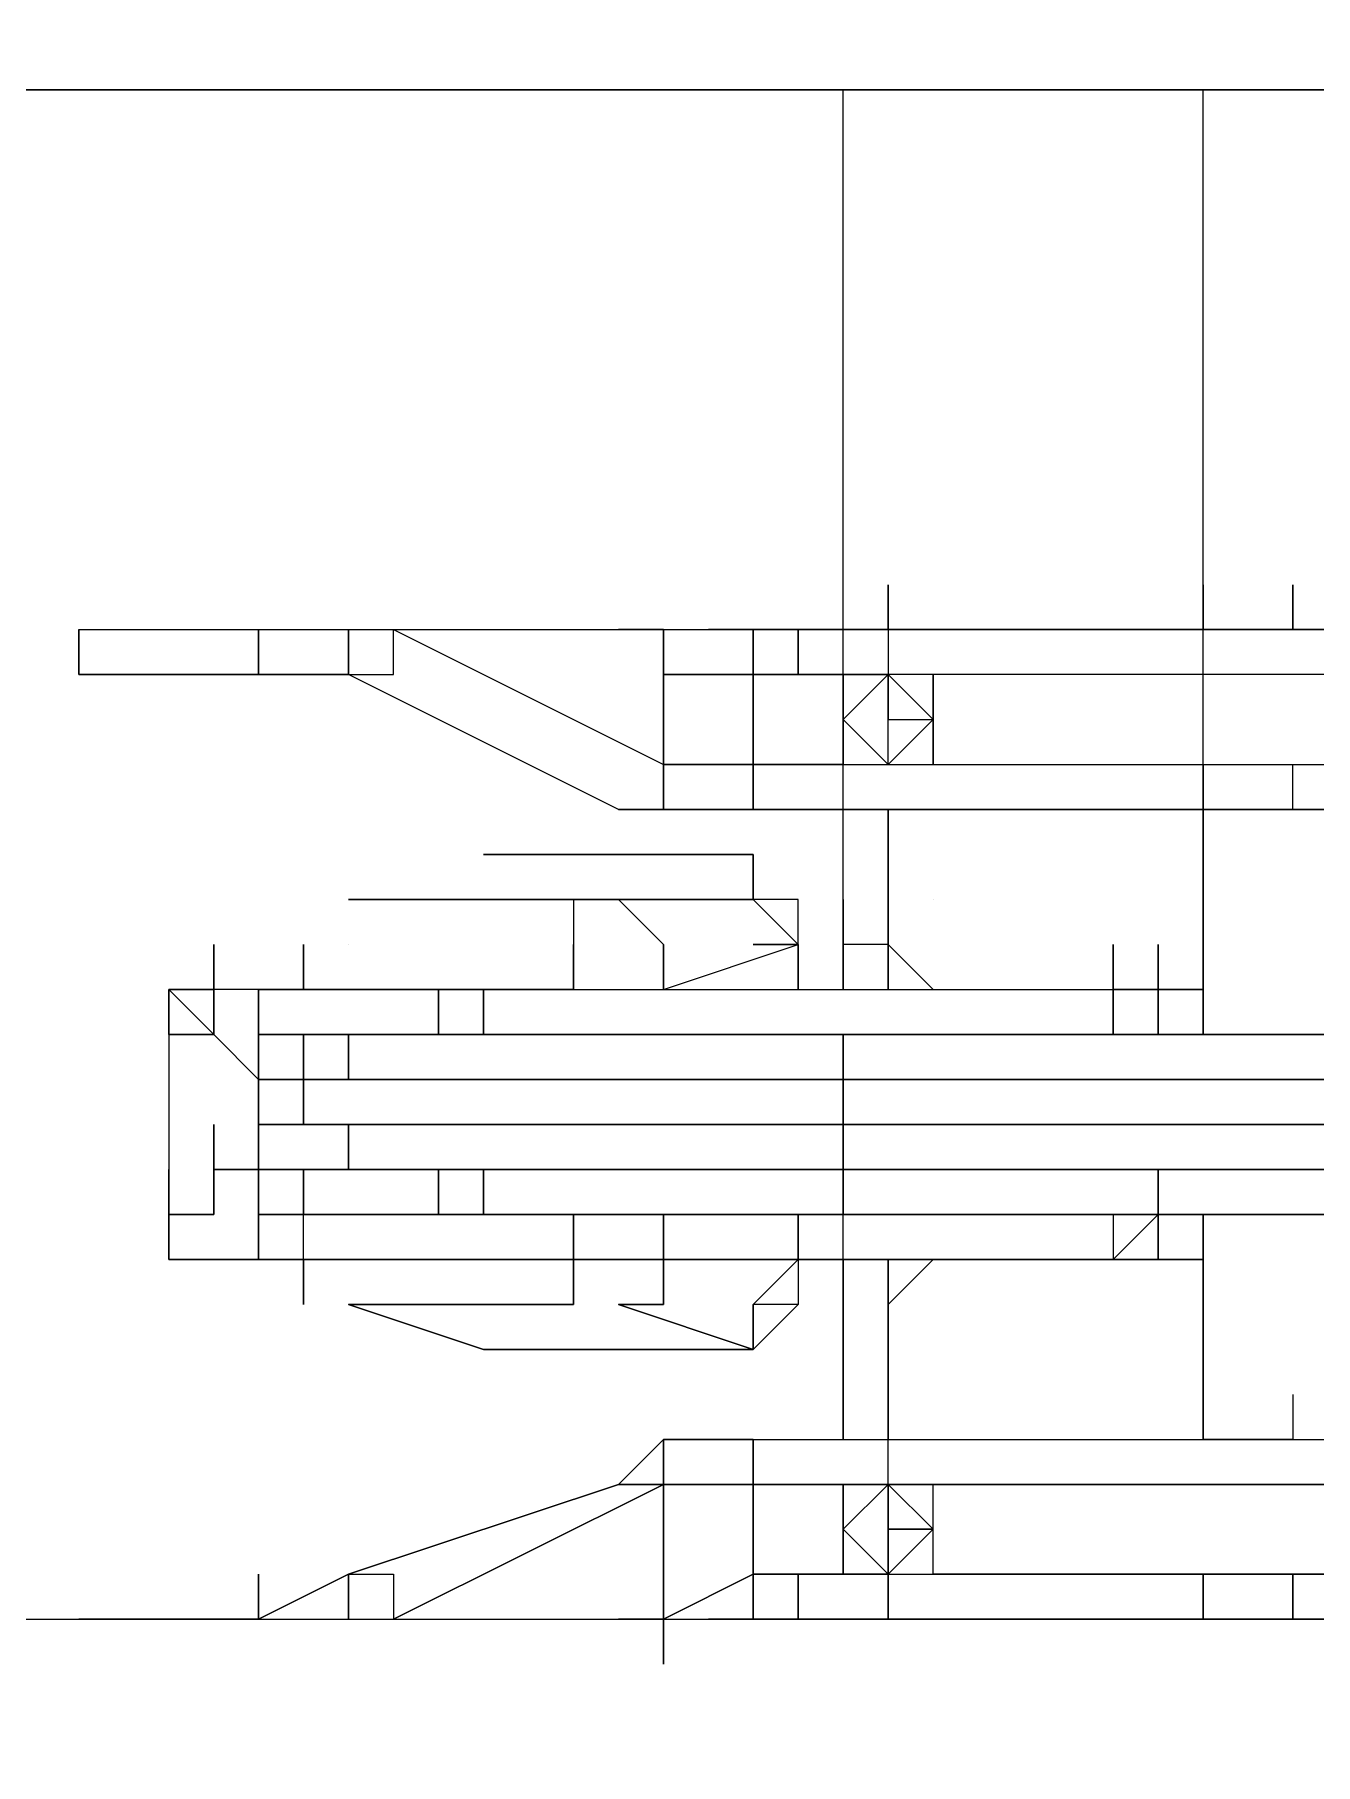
# Model space of a CAD drawing. Header units: feet. Extents: x -13743 to 68376, y -48 to 67763.
# Drawn here: x 4406.39 to 4415.62, y 64219.11 to 64231.56 of the extents above; entities that cross this region are included whole.
import ezdxf

# ---------------------------------------------------------------- set-up
doc = ezdxf.new("R2010")
doc.units = ezdxf.units.FT
doc.header["$MEASUREMENT"] = 0
doc.layers.add('E-HARN-COMP', color=8, linetype='Continuous')

# ---------------------------------------------------------------- blocks, each defined once
blk = doc.blocks.new('A$C47dfd34d')
at = {"lineweight": 5}
for points in [[(1.956587, 0), (1.956587, 0.413317), (2.161579, 0.413317), (2.161579, 0)], [(2.218243, 0.413317), (2.218243, 0), (2.423235, 0), (2.423235, 0.413317)], [(2.218243, 0), (2.218243, 0.413317)], [(2.174911, 0.24499), (2.174911, 0.246657), (2.174911, 0.24499), (2.174911, 0.243323)], [(2.176578, 0.246657), (2.176578, 0.24499), (2.178245, 0.24499), (2.176578, 0.24499)], [(2.178245, 0.246657), (2.176578, 0.246657)], [(2.186578, 0.24499), (2.184911, 0.24499), (2.183244, 0.24499), (2.184911, 0.24499)], [(2.174911, 0.23499), (2.174911, 0.243323)], [(2.174911, 0.243323), (2.174911, 0.23499)], [(2.184911, 0.243323), (2.183244, 0.243323), (2.183244, 0.241657), (2.183244, 0.243323)], [(2.184911, 0.243323), (2.183244, 0.243323)], [(2.174911, 0.231657), (2.173245, 0.231657), (2.173245, 0.23999), (2.173245, 0.231657), (2.174911, 0.231657), (2.174911, 0.241657), (2.173245, 0.241657), (2.174911, 0.241657)], [(2.178245, 0.241657), (2.178245, 0.221658), (2.176578, 0.221658), (2.176578, 0.241657)], [(2.178245, 0.241657), (2.178245, 0.221658), (2.176578, 0.221658), (2.176578, 0.241657)], [(2.181578, 0.241657), (2.181578, 0.221658), (2.183244, 0.221658), (2.183244, 0.241657)], [(2.181578, 0.221658), (2.181578, 0.241657), (2.183244, 0.241657), (2.183244, 0.221658)], [(2.174911, 0.223324), (2.173245, 0.224991), (2.171578, 0.224991), (2.173245, 0.223324), (2.171578, 0.224991), (2.171578, 0.23499), (2.173245, 0.23999), (2.173245, 0.231657), (2.174911, 0.231657), (2.174911, 0.228324), (2.176578, 0.228324), (2.174911, 0.228324), (2.174911, 0.223324), (2.173245, 0.223324), (2.173245, 0.224991), (2.171578, 0.224991), (2.173245, 0.229991), (2.173245, 0.228324), (2.174911, 0.228324), (2.176578, 0.228324), (2.174911, 0.228324), (2.174911, 0.223324), (2.173245, 0.223324), (2.173245, 0.224991), (2.171578, 0.224991), (2.173245, 0.229991), (2.173245, 0.228324), (2.174911, 0.228324), (2.174911, 0.231657), (2.176578, 0.231657), (2.174911, 0.231657), (2.174911, 0.228324), (2.174911, 0.223324), (2.173245, 0.223324), (2.173245, 0.224991), (2.171578, 0.224991), (2.173245, 0.229991), (2.173245, 0.228324), (2.174911, 0.228324), (2.173245, 0.228324), (2.173245, 0.229991), (2.171578, 0.224991), (2.173245, 0.224991), (2.174911, 0.223324), (2.174911, 0.224991), (2.174911, 0.223324), (2.174911, 0.224991)], [(2.183244, 0.23999), (2.181578, 0.23999)], [(2.183244, 0.23999), (2.181578, 0.23999)], [(2.188244, 0.229991), (2.186578, 0.228324), (2.184911, 0.228324), (2.186578, 0.228324), (2.184911, 0.228324), (2.186578, 0.223324), (2.188244, 0.223324), (2.188244, 0.23499), (2.188244, 0.23999), (2.188244, 0.231657), (2.184911, 0.231657), (2.184911, 0.228324), (2.186578, 0.228324), (2.188244, 0.229991), (2.188244, 0.231657)], [(2.198244, 0.23999), (2.196577, 0.23999)], [(2.168245, 0.208325), (2.168245, 0.204992), (2.168245, 0.208325), (2.176578, 0.208325), (2.176578, 0.211658), (2.176578, 0.236657), (2.178245, 0.236657), (2.176578, 0.236657), (2.176578, 0.211658), (2.176578, 0.208325)], [(2.184911, 0.236657), (2.183244, 0.236657)], [(2.176578, 0.223324), (2.174911, 0.223324), (2.173245, 0.223324), (2.173245, 0.224991), (2.171578, 0.224991), (2.171578, 0.23499), (2.171578, 0.224991), (2.173245, 0.224991), (2.174911, 0.223324)], [(2.178245, 0.23499), (2.176578, 0.23499)], [(2.178245, 0.23499), (2.176578, 0.23499)], [(2.171578, 0.231657), (2.171578, 0.229991)], [(2.171578, 0.231657), (2.171578, 0.229991)], [(2.176578, 0.231657), (2.174911, 0.231657)], [(2.191577, 0.229991), (2.191577, 0.228324)], [(2.168245, 0.228324), (2.166579, 0.228324), (2.168245, 0.228324), (2.168245, 0.224991), (2.166579, 0.224991), (2.168245, 0.224991)], [(2.163245, 0.221658), (2.163245, 0.223324), (2.163245, 0.224991), (2.163245, 0.223324), (2.163245, 0.221658), (2.163245, 0.219991), (2.163245, 0.221658), (2.164912, 0.221658), (2.166579, 0.221658), (2.164912, 0.221658), (2.163245, 0.221658), (2.163245, 0.219991), (2.164912, 0.219991), (2.164912, 0.218324), (2.166579, 0.219991), (2.166579, 0.221658), (2.164912, 0.221658), (2.166579, 0.221658), (2.164912, 0.221658)], [(2.193244, 0.221658), (2.193244, 0.224991)], [(2.164912, 0.221658), (2.163245, 0.219991), (2.164912, 0.218324), (2.166579, 0.219991)], [(2.164912, 0.221658), (2.163245, 0.219991), (2.164912, 0.218324), (2.166579, 0.219991)], [(2.164912, 0.221658), (2.163245, 0.219991), (2.164912, 0.218324), (2.166579, 0.219991)], [(2.164912, 0.221658), (2.163245, 0.219991), (2.164912, 0.218324), (2.166579, 0.219991)], [(2.168245, 0.219991), (2.174911, 0.219991), (2.174911, 0.221658), (2.173245, 0.221658), (2.174911, 0.221658), (2.168245, 0.221658), (2.174911, 0.221658), (2.173245, 0.221658), (2.174911, 0.221658), (2.174911, 0.219991), (2.168245, 0.219991), (2.174911, 0.219991), (2.168245, 0.219991), (2.173245, 0.219991), (2.174911, 0.218324), (2.173245, 0.219991)], [(2.174911, 0.221658), (2.173245, 0.221658)], [(2.174911, 0.221658), (2.173245, 0.221658)], [(2.176578, 0.191659), (2.176578, 0.221658), (2.178245, 0.221658), (2.178245, 0.191659)], [(2.179911, 0.191659), (2.179911, 0.221658), (2.181578, 0.221658), (2.181578, 0.191659)], [(2.194911, 0.221658), (2.193244, 0.219991), (2.194911, 0.218324), (2.196577, 0.219991)], [(2.194911, 0.221658), (2.193244, 0.219991), (2.194911, 0.218324), (2.196577, 0.219991)], [(2.163245, 0.219991), (2.161579, 0.219991), (2.163245, 0.219991), (2.164912, 0.219991), (2.164912, 0.218324), (2.166579, 0.219991), (2.164912, 0.219991), (2.166579, 0.219991), (2.164912, 0.219991), (2.166579, 0.219991), (2.164912, 0.219991), (2.166579, 0.219991), (2.164912, 0.219991), (2.166579, 0.219991), (2.164912, 0.219991)], [(2.196577, 0.219991), (2.194911, 0.219991)], [(2.196577, 0.219991), (2.194911, 0.219991)], [(2.19991, 0.219991), (2.198244, 0.219991)], [(2.166579, 0.193325), (2.164912, 0.193325), (2.166579, 0.193325), (2.166579, 0.218324), (2.166579, 0.193325), (2.164912, 0.193325), (2.163245, 0.193325), (2.163245, 0.218324), (2.163245, 0.193325), (2.161579, 0.193325), (2.163245, 0.193325), (2.163245, 0.218324), (2.164912, 0.218324), (2.166579, 0.218324)], [(2.176578, 0.209991), (2.178245, 0.209991), (2.176578, 0.209991), (2.174911, 0.211658), (2.174911, 0.209991)], [(2.174911, 0.209991), (2.174911, 0.208325), (2.174911, 0.209991), (2.174911, 0.211658), (2.174911, 0.209991), (2.176578, 0.209991), (2.178245, 0.209991), (2.176578, 0.209991), (2.178245, 0.209991), (2.176578, 0.209991), (2.178245, 0.209991), (2.176578, 0.209991), (2.178245, 0.209991), (2.176578, 0.209991)], [(2.184911, 0.211658), (2.183244, 0.211658)], [(2.186578, 0.209991), (2.184911, 0.209991), (2.183244, 0.209991), (2.184911, 0.209991), (2.184911, 0.211658), (2.184911, 0.209991)], [(2.186578, 0.211658), (2.184911, 0.211658), (2.184911, 0.209991), (2.184911, 0.211658)], [(2.178245, 0.209991), (2.176578, 0.209991)], [(2.186578, 0.209991), (2.184911, 0.209991), (2.183244, 0.209991), (2.184911, 0.209991), (2.184911, 0.208325), (2.184911, 0.209991)], [(2.184911, 0.208325), (2.184911, 0.209991), (2.186578, 0.209991), (2.184911, 0.209991)], [(2.163245, 0.208325), (2.161579, 0.208325)], [(2.163245, 0.208325), (2.161579, 0.208325)], [(2.19991, 0.208325), (2.198244, 0.208325)], [(2.19991, 0.208325), (2.198244, 0.208325)], [(2.163245, 0.204992), (2.161579, 0.204992)], [(2.163245, 0.204992), (2.161579, 0.204992)], [(2.19991, 0.204992), (2.198244, 0.204992)]]:
    blk.add_lwpolyline(points, close=True, dxfattribs=at)
for points in [[(2.161579, 0.219991), (2.163245, 0.219991), (2.163245, 0.218324), (2.163245, 0.193325)], [(2.161579, 0.188326), (2.161579, 0.223324), (2.161579, 0.224991), (2.161579, 0.223324), (2.161579, 0.188326)], [(2.161579, 0.188326), (2.161579, 0.223324), (2.163245, 0.223324), (2.163245, 0.224991), (2.166579, 0.224991), (2.166579, 0.228324), (2.166579, 0.229991), (2.163245, 0.23999), (2.161579, 0.243323), (2.161579, 0.24999), (2.161579, 0.243323), (2.163245, 0.23999), (2.161579, 0.23999), (2.163245, 0.23999), (2.163245, 0.238324), (2.161579, 0.238324), (2.166579, 0.228324), (2.161579, 0.228324), (2.163245, 0.224991), (2.161579, 0.224991), (2.161579, 0.226657), (2.161579, 0.224991), (2.163245, 0.224991), (2.161579, 0.228324), (2.161579, 0.229991), (2.161579, 0.228324), (2.159912, 0.228324), (2.161579, 0.228324), (2.161579, 0.229991), (2.161579, 0.228324), (2.159912, 0.228324), (2.161579, 0.228324), (2.166579, 0.228324), (2.161579, 0.228324), (2.163245, 0.224991), (2.166579, 0.224991), (2.166579, 0.228324), (2.161579, 0.228324), (2.163245, 0.224991), (2.161579, 0.224991), (2.161579, 0.226657), (2.161579, 0.224991), (2.163245, 0.224991), (2.166579, 0.224991), (2.166579, 0.228324), (2.166579, 0.229991), (2.163245, 0.23999), (2.161579, 0.243323), (2.163245, 0.243323), (2.161579, 0.243323), (2.161579, 0.24999), (2.161579, 0.243323), (2.163245, 0.243323)], [(2.198244, 0.188326), (2.198244, 0.223324), (2.196577, 0.223324), (2.198244, 0.223324), (2.198244, 0.224991), (2.198244, 0.223324), (2.198244, 0.188326)], [(2.191577, 0.188326), (2.191577, 0.224991), (2.193244, 0.224991), (2.191577, 0.224991), (2.191577, 0.228324), (2.193244, 0.228324), (2.191577, 0.228324), (2.191577, 0.229991), (2.196577, 0.23999), (2.196577, 0.243323), (2.196577, 0.24999), (2.198244, 0.24999), (2.196577, 0.24999), (2.196577, 0.243323), (2.196577, 0.23999), (2.196577, 0.238324), (2.198244, 0.238324), (2.193244, 0.228324), (2.193244, 0.224991), (2.196577, 0.224991), (2.196577, 0.228324), (2.198244, 0.228324), (2.198244, 0.229991), (2.198244, 0.228324), (2.196577, 0.228324), (2.193244, 0.228324), (2.196577, 0.228324), (2.196577, 0.224991), (2.193244, 0.224991), (2.193244, 0.228324), (2.191577, 0.228324), (2.191577, 0.229991), (2.196577, 0.23999), (2.196577, 0.238324), (2.198244, 0.238324), (2.193244, 0.228324), (2.191577, 0.228324), (2.191577, 0.224991), (2.193244, 0.224991), (2.191577, 0.224991), (2.191577, 0.188326)], [(2.198244, 0.24999), (2.198244, 0.163327)], [(2.176578, 0.246657), (2.178245, 0.246657), (2.176578, 0.246657), (2.178245, 0.246657), (2.176578, 0.246657), (2.178245, 0.246657), (2.176578, 0.246657), (2.176578, 0.24499), (2.178245, 0.24499), (2.178245, 0.241657), (2.178245, 0.24499), (2.179911, 0.24499), (2.178245, 0.24499), (2.176578, 0.24499), (2.178245, 0.24499), (2.178245, 0.243323), (2.179911, 0.243323), (2.178245, 0.243323), (2.176578, 0.243323), (2.178245, 0.243323), (2.179911, 0.243323), (2.181578, 0.243323), (2.183244, 0.243323), (2.181578, 0.243323), (2.183244, 0.243323), (2.181578, 0.243323), (2.179911, 0.243323), (2.178245, 0.243323), (2.179911, 0.243323), (2.178245, 0.243323), (2.176578, 0.243323), (2.178245, 0.243323), (2.176578, 0.243323), (2.178245, 0.243323), (2.179911, 0.243323), (2.179911, 0.23999), (2.178245, 0.23999), (2.179911, 0.23999), (2.179911, 0.221658), (2.179911, 0.23999), (2.179911, 0.243323), (2.178245, 0.243323), (2.179911, 0.243323), (2.181578, 0.243323), (2.183244, 0.243323), (2.181578, 0.243323), (2.183244, 0.24499), (2.183244, 0.246657), (2.176578, 0.246657), (2.176578, 0.24499), (2.176578, 0.246657), (2.174911, 0.246657), (2.174911, 0.24499), (2.174911, 0.243323), (2.176578, 0.243323), (2.176578, 0.241657), (2.176578, 0.243323), (2.174911, 0.243323), (2.176578, 0.243323), (2.178245, 0.243323), (2.179911, 0.243323), (2.179911, 0.23999), (2.179911, 0.221658), (2.181578, 0.221658), (2.181578, 0.241657), (2.183244, 0.241657), (2.183244, 0.221658), (2.181578, 0.221658), (2.181578, 0.191659)], [(2.183244, 0.191659), (2.183244, 0.221658), (2.183244, 0.191659)], [(2.181578, 0.191659), (2.181578, 0.221658), (2.179911, 0.221658), (2.179911, 0.191659)], [(2.183244, 0.191659), (2.183244, 0.221658), (2.183244, 0.191659)], [(2.181578, 0.191659), (2.181578, 0.221658), (2.183244, 0.221658), (2.183244, 0.241657), (2.181578, 0.241657), (2.181578, 0.221658), (2.179911, 0.221658), (2.179911, 0.191659)], [(2.183244, 0.24499), (2.183244, 0.246657), (2.178245, 0.246657), (2.176578, 0.246657), (2.178245, 0.246657), (2.176578, 0.246657), (2.176578, 0.24499), (2.176578, 0.246657), (2.174911, 0.246657), (2.174911, 0.24499), (2.174911, 0.243323), (2.176578, 0.243323), (2.178245, 0.243323), (2.179911, 0.243323), (2.178245, 0.243323), (2.179911, 0.243323), (2.181578, 0.243323), (2.183244, 0.243323), (2.184911, 0.243323), (2.183244, 0.243323), (2.181578, 0.243323), (2.183244, 0.243323), (2.184911, 0.243323), (2.183244, 0.243323), (2.184911, 0.243323), (2.184911, 0.23499), (2.184911, 0.211658), (2.183244, 0.211658), (2.183244, 0.236657), (2.183244, 0.211658), (2.183244, 0.208325), (2.183244, 0.211658), (2.183244, 0.208325), (2.191577, 0.208325), (2.183244, 0.208325), (2.191577, 0.208325), (2.193244, 0.208325), (2.191577, 0.208325), (2.191577, 0.204992), (2.193244, 0.204992)], [(2.181578, 0.243323), (2.183244, 0.243323), (2.181578, 0.243323), (2.183244, 0.243323), (2.184911, 0.243323), (2.184911, 0.23499), (2.183244, 0.23499), (2.184911, 0.23499), (2.183244, 0.23499), (2.184911, 0.23499), (2.184911, 0.243323), (2.183244, 0.243323), (2.184911, 0.243323), (2.183244, 0.243323), (2.181578, 0.243323), (2.179911, 0.243323), (2.178245, 0.243323), (2.176578, 0.243323), (2.178245, 0.243323), (2.176578, 0.243323), (2.174911, 0.243323), (2.176578, 0.243323), (2.178245, 0.243323), (2.178245, 0.24499), (2.176578, 0.24499), (2.178245, 0.24499), (2.178245, 0.243323), (2.179911, 0.243323), (2.179911, 0.23999), (2.178245, 0.23999), (2.179911, 0.23999), (2.179911, 0.221658), (2.178245, 0.221658), (2.178245, 0.191659)], [(2.176578, 0.191659), (2.176578, 0.221658), (2.176578, 0.241657), (2.178245, 0.241657), (2.178245, 0.24499), (2.176578, 0.24499), (2.176578, 0.246657), (2.174911, 0.246657), (2.176578, 0.246657), (2.176578, 0.24499), (2.178245, 0.24499), (2.179911, 0.24499)], [(2.183244, 0.246657), (2.178245, 0.246657)], [(2.184911, 0.246657), (2.178245, 0.246657)], [(2.184911, 0.246657), (2.184911, 0.24499), (2.183244, 0.24499), (2.181578, 0.243323), (2.183244, 0.243323), (2.181578, 0.243323), (2.183244, 0.243323), (2.181578, 0.243323), (2.183244, 0.243323), (2.181578, 0.243323), (2.183244, 0.24499), (2.183244, 0.246657), (2.183244, 0.24499), (2.184911, 0.24499), (2.184911, 0.246657), (2.183244, 0.246657), (2.184911, 0.246657), (2.183244, 0.24499), (2.181578, 0.243323), (2.181578, 0.241657), (2.181578, 0.243323), (2.183244, 0.24499), (2.184911, 0.246657), (2.183244, 0.24499), (2.181578, 0.243323), (2.181578, 0.241657), (2.179911, 0.241657), (2.181578, 0.241657), (2.179911, 0.241657), (2.181578, 0.241657), (2.181578, 0.243323), (2.183244, 0.24499), (2.184911, 0.246657), (2.184911, 0.24499), (2.183244, 0.24499), (2.181578, 0.243323), (2.183244, 0.243323), (2.181578, 0.243323), (2.183244, 0.243323), (2.184911, 0.243323), (2.183244, 0.243323), (2.184911, 0.243323), (2.184911, 0.23499), (2.184911, 0.211658), (2.183244, 0.211658), (2.183244, 0.236657), (2.184911, 0.236657), (2.183244, 0.236657), (2.183244, 0.211658), (2.183244, 0.208325), (2.218243, 0.208325)], [(2.183244, 0.246657), (2.184911, 0.246657)], [(2.184911, 0.24499), (2.184911, 0.246657)], [(2.184911, 0.246657), (2.184911, 0.24499), (2.186578, 0.24499)], [(2.176578, 0.24499), (2.176578, 0.24499)], [(2.179911, 0.243323), (2.178245, 0.243323), (2.179911, 0.243323), (2.178245, 0.243323), (2.179911, 0.243323), (2.178245, 0.243323), (2.179911, 0.243323), (2.178245, 0.243323), (2.178245, 0.24499), (2.178245, 0.241657), (2.178245, 0.221658), (2.178245, 0.241657), (2.176578, 0.241657), (2.176578, 0.221658), (2.178245, 0.221658), (2.178245, 0.191659)], [(2.176578, 0.191659), (2.176578, 0.221658), (2.176578, 0.191659)], [(2.178245, 0.191659), (2.178245, 0.221658), (2.179911, 0.221658), (2.179911, 0.191659)], [(2.176578, 0.24499), (2.176578, 0.24499)], [(2.176578, 0.24499), (2.176578, 0.24499)], [(2.178245, 0.24499), (2.176578, 0.24499)], [(2.176578, 0.24499), (2.178245, 0.24499)], [(2.176578, 0.24499), (2.176578, 0.24499)], [(2.183244, 0.24499), (2.183244, 0.24499)], [(2.183244, 0.24499), (2.183244, 0.24499)], [(2.183244, 0.24499), (2.183244, 0.24499)], [(2.183244, 0.24499), (2.183244, 0.24499)], [(2.184911, 0.243323), (2.184911, 0.24499)], [(2.184911, 0.243323), (2.184911, 0.24499)], [(2.163245, 0.243323), (2.161579, 0.243323), (2.163245, 0.23999), (2.166579, 0.229991), (2.166579, 0.228324), (2.166579, 0.224991), (2.163245, 0.224991), (2.163245, 0.223324), (2.161579, 0.223324), (2.161579, 0.224991), (2.161579, 0.223324), (2.163245, 0.223324), (2.163245, 0.221658), (2.164912, 0.221658), (2.166579, 0.221658)], [(2.174911, 0.243323), (2.174911, 0.23499)], [(2.174911, 0.23499), (2.174911, 0.243323)], [(2.174911, 0.241657), (2.176578, 0.241657), (2.176578, 0.243323), (2.174911, 0.243323), (2.176578, 0.243323), (2.176578, 0.241657)], [(2.174911, 0.243323), (2.174911, 0.23499)], [(2.174911, 0.23499), (2.174911, 0.243323)], [(2.179911, 0.243323), (2.178245, 0.243323), (2.179911, 0.243323)], [(2.179911, 0.243323), (2.178245, 0.243323), (2.179911, 0.243323)], [(2.179911, 0.243323), (2.178245, 0.243323), (2.179911, 0.243323)], [(2.181578, 0.243323), (2.183244, 0.243323)], [(2.181578, 0.243323), (2.183244, 0.243323)], [(2.183244, 0.243323), (2.184911, 0.243323)], [(2.183244, 0.243323), (2.184911, 0.243323)], [(2.183244, 0.243323), (2.184911, 0.243323)], [(2.183244, 0.243323), (2.183244, 0.241657)], [(2.183244, 0.243323), (2.183244, 0.241657)], [(2.183244, 0.243323), (2.184911, 0.243323)], [(2.184911, 0.243323), (2.183244, 0.243323)], [(2.183244, 0.243323), (2.184911, 0.243323)], [(2.183244, 0.243323), (2.184911, 0.243323)], [(2.183244, 0.243323), (2.184911, 0.243323)], [(2.196577, 0.243323), (2.196577, 0.243323)], [(2.198244, 0.243323), (2.196577, 0.243323), (2.198244, 0.243323)], [(2.198244, 0.243323), (2.196577, 0.243323), (2.198244, 0.243323)], [(2.173245, 0.241657), (2.174911, 0.241657)], [(2.174911, 0.241657), (2.173245, 0.241657)], [(2.174911, 0.241657), (2.174911, 0.231657)], [(2.174911, 0.241657), (2.174911, 0.231657)], [(2.186578, 0.241657), (2.184911, 0.241657), (2.186578, 0.241657), (2.184911, 0.241657), (2.184911, 0.231657), (2.184911, 0.228324), (2.186578, 0.223324), (2.184911, 0.223324), (2.186578, 0.223324), (2.188244, 0.223324), (2.188244, 0.224991), (2.188244, 0.229991), (2.188244, 0.224991), (2.189911, 0.224991), (2.188244, 0.224991), (2.186578, 0.223324), (2.188244, 0.224991), (2.188244, 0.226657), (2.188244, 0.224991), (2.186578, 0.223324), (2.186578, 0.224991), (2.186578, 0.223324), (2.188244, 0.224991)], [(2.189911, 0.224991), (2.189911, 0.23499), (2.189911, 0.224991), (2.188244, 0.224991), (2.186578, 0.223324), (2.188244, 0.224991), (2.188244, 0.23499), (2.188244, 0.23999), (2.188244, 0.231657), (2.184911, 0.231657), (2.186578, 0.231657), (2.184911, 0.231657), (2.184911, 0.241657)], [(2.161579, 0.23999), (2.161579, 0.23999)], [(2.163245, 0.23999), (2.163245, 0.238324), (2.161579, 0.238324)], [(2.164912, 0.219991), (2.166579, 0.219991), (2.166579, 0.218324), (2.166579, 0.219991), (2.166579, 0.221658), (2.166579, 0.224991), (2.168245, 0.224991), (2.168245, 0.228324), (2.166579, 0.228324), (2.166579, 0.229991), (2.166579, 0.228324), (2.168245, 0.228324), (2.166579, 0.228324), (2.166579, 0.229991), (2.163245, 0.23999), (2.161579, 0.23999)], [(2.161579, 0.23999), (2.161579, 0.23999)], [(2.161579, 0.23999), (2.161579, 0.23999)], [(2.161579, 0.23999), (2.161579, 0.23999)], [(2.161579, 0.23999), (2.163245, 0.23999), (2.163245, 0.238324), (2.161579, 0.238324), (2.166579, 0.228324), (2.168245, 0.228324), (2.166579, 0.229991), (2.166579, 0.228324), (2.168245, 0.228324), (2.168245, 0.224991), (2.166579, 0.224991), (2.168245, 0.224991), (2.168245, 0.188326), (2.166579, 0.188326)], [(2.163245, 0.23999), (2.163245, 0.238324), (2.161579, 0.238324)], [(2.171578, 0.224991), (2.171578, 0.23499), (2.173245, 0.23999)], [(2.173245, 0.224991), (2.171578, 0.224991), (2.171578, 0.23499), (2.171578, 0.224991), (2.171578, 0.226657), (2.171578, 0.224991), (2.171578, 0.23499), (2.173245, 0.23999), (2.171578, 0.23499), (2.171578, 0.224991), (2.171578, 0.226657), (2.171578, 0.224991), (2.173245, 0.223324), (2.171578, 0.224991), (2.173245, 0.223324), (2.171578, 0.224991)], [(2.174911, 0.231657), (2.173245, 0.231657), (2.173245, 0.23999)], [(2.186578, 0.23999), (2.186578, 0.23999)], [(2.186578, 0.23999), (2.186578, 0.23999)], [(2.196577, 0.23999), (2.196577, 0.23999)], [(2.196577, 0.23999), (2.196577, 0.23999)], [(2.166579, 0.228324), (2.161579, 0.238324)], [(2.166579, 0.228324), (2.161579, 0.238324)], [(2.176578, 0.236657), (2.178245, 0.236657)], [(2.176578, 0.236657), (2.176578, 0.211658)], [(2.176578, 0.236657), (2.178245, 0.236657)], [(2.176578, 0.236657), (2.176578, 0.211658)], [(2.173245, 0.23499), (2.173245, 0.23499)], [(2.173245, 0.23499), (2.173245, 0.23499)], [(2.173245, 0.23499), (2.173245, 0.23499)], [(2.173245, 0.23499), (2.173245, 0.23499)], [(2.174911, 0.211658), (2.174911, 0.23499)], [(2.174911, 0.23499), (2.174911, 0.211658)], [(2.174911, 0.211658), (2.174911, 0.23499)], [(2.174911, 0.211658), (2.174911, 0.23499)], [(2.188244, 0.23499), (2.188244, 0.23499)], [(2.188244, 0.23499), (2.188244, 0.23499)], [(2.174911, 0.228324), (2.174911, 0.231657)], [(2.174911, 0.223324), (2.174911, 0.228324)], [(2.196577, 0.193325), (2.196577, 0.218324), (2.194911, 0.218324), (2.193244, 0.218324), (2.193244, 0.193325)], [(2.196577, 0.193325), (2.196577, 0.218324), (2.196577, 0.219991), (2.196577, 0.221658), (2.196577, 0.223324), (2.196577, 0.224991), (2.198244, 0.224991), (2.198244, 0.226657), (2.198244, 0.224991), (2.196577, 0.224991), (2.196577, 0.223324), (2.196577, 0.221658), (2.194911, 0.221658), (2.193244, 0.221658), (2.193244, 0.219991), (2.193244, 0.218324), (2.193244, 0.193325)], [(2.168245, 0.224991), (2.168245, 0.188326), (2.166579, 0.188326)], [(2.168245, 0.224991), (2.166579, 0.224991)], [(2.166579, 0.224991), (2.166579, 0.224991)], [(2.166579, 0.224991), (2.168245, 0.224991), (2.168245, 0.188326), (2.166579, 0.188326)], [(2.166579, 0.224991), (2.166579, 0.221658)], [(2.168245, 0.224991), (2.168245, 0.188326), (2.166579, 0.188326)], [(2.168245, 0.224991), (2.166579, 0.224991)], [(2.166579, 0.224991), (2.166579, 0.224991)], [(2.166579, 0.221658), (2.166579, 0.224991)], [(2.166579, 0.224991), (2.166579, 0.224991)], [(2.166579, 0.221658), (2.166579, 0.224991)], [(2.168245, 0.224991), (2.168245, 0.224991)], [(2.168245, 0.224991), (2.168245, 0.224991)], [(2.168245, 0.224991), (2.168245, 0.224991)], [(2.168245, 0.224991), (2.168245, 0.224991)], [(2.171578, 0.224991), (2.173245, 0.223324)], [(2.171578, 0.224991), (2.173245, 0.223324)], [(2.171578, 0.224991), (2.173245, 0.224991)], [(2.173245, 0.224991), (2.174911, 0.223324)], [(2.191577, 0.224991), (2.191577, 0.224991)], [(2.191577, 0.224991), (2.191577, 0.224991)], [(2.193244, 0.224991), (2.193244, 0.224991)], [(2.159912, 0.183326), (2.161579, 0.183326), (2.161579, 0.184992), (2.163245, 0.188326), (2.161579, 0.188326), (2.161579, 0.186659), (2.161579, 0.188326), (2.163245, 0.188326), (2.161579, 0.188326), (2.161579, 0.223324), (2.163245, 0.223324), (2.163245, 0.221658), (2.163245, 0.219991), (2.161579, 0.219991)], [(2.174911, 0.223324), (2.176578, 0.223324)], [(2.174911, 0.223324), (2.176578, 0.223324)], [(2.164912, 0.221658), (2.163245, 0.221658), (2.163245, 0.219991)], [(2.163245, 0.221658), (2.163245, 0.219991)], [(2.163245, 0.221658), (2.163245, 0.221658)], [(2.164912, 0.221658), (2.163245, 0.221658)], [(2.166579, 0.221658), (2.164912, 0.221658), (2.163245, 0.221658), (2.163245, 0.219991), (2.163245, 0.218324), (2.164912, 0.218324), (2.166579, 0.218324), (2.166579, 0.219991), (2.166579, 0.221658), (2.164912, 0.221658)], [(2.164912, 0.221658), (2.163245, 0.221658), (2.163245, 0.219991), (2.164912, 0.219991)], [(2.163245, 0.221658), (2.163245, 0.221658)], [(2.163245, 0.221658), (2.163245, 0.221658)], [(2.164912, 0.221658), (2.164912, 0.221658)], [(2.164912, 0.221658), (2.164912, 0.221658)], [(2.164912, 0.221658), (2.164912, 0.221658)], [(2.166579, 0.221658), (2.166579, 0.219991)], [(2.166579, 0.221658), (2.166579, 0.221658)], [(2.166579, 0.219991), (2.166579, 0.221658)], [(2.166579, 0.221658), (2.166579, 0.221658)], [(2.166579, 0.219991), (2.166579, 0.221658)], [(2.166579, 0.221658), (2.166579, 0.219991)], [(2.166579, 0.221658), (2.166579, 0.221658)], [(2.166579, 0.219991), (2.166579, 0.221658)], [(2.174911, 0.221658), (2.176578, 0.221658)], [(2.174911, 0.221658), (2.176578, 0.221658)], [(2.179911, 0.221658), (2.178245, 0.221658)], [(2.179911, 0.221658), (2.178245, 0.221658)], [(2.184911, 0.219991), (2.191577, 0.219991), (2.184911, 0.219991), (2.186578, 0.219991), (2.186578, 0.221658), (2.184911, 0.221658), (2.186578, 0.221658), (2.188244, 0.221658), (2.186578, 0.221658), (2.188244, 0.221658), (2.186578, 0.221658), (2.184911, 0.221658), (2.218243, 0.221658)], [(2.188244, 0.221658), (2.188244, 0.221658)], [(2.194911, 0.221658), (2.193244, 0.221658), (2.193244, 0.219991)], [(2.198244, 0.219991), (2.196577, 0.219991), (2.196577, 0.221658), (2.194911, 0.221658), (2.193244, 0.221658), (2.193244, 0.219991)], [(2.194911, 0.219991), (2.196577, 0.219991), (2.196577, 0.221658), (2.194911, 0.221658), (2.193244, 0.221658), (2.193244, 0.219991)], [(2.193244, 0.221658), (2.193244, 0.221658)], [(2.193244, 0.221658), (2.193244, 0.221658)], [(2.194911, 0.221658), (2.196577, 0.221658), (2.196577, 0.219991)], [(2.194911, 0.221658), (2.194911, 0.221658)], [(2.194911, 0.221658), (2.194911, 0.221658)], [(2.196577, 0.221658), (2.196577, 0.221658)], [(2.196577, 0.221658), (2.196577, 0.221658)], [(2.164912, 0.219991), (2.166579, 0.219991), (2.164912, 0.219991), (2.166579, 0.219991), (2.164912, 0.219991), (2.166579, 0.219991), (2.164912, 0.219991), (2.166579, 0.219991), (2.164912, 0.219991), (2.166579, 0.219991), (2.164912, 0.218324), (2.164912, 0.219991), (2.163245, 0.219991), (2.163245, 0.218324), (2.164912, 0.218324), (2.166579, 0.218324), (2.166579, 0.193325)], [(2.163245, 0.219991), (2.163245, 0.219991)], [(2.163245, 0.219991), (2.163245, 0.219991)], [(2.163245, 0.219991), (2.163245, 0.218324)], [(2.163245, 0.219991), (2.163245, 0.219991)], [(2.164912, 0.219991), (2.166579, 0.219991)], [(2.164912, 0.219991), (2.166579, 0.219991)], [(2.164912, 0.219991), (2.166579, 0.219991)], [(2.164912, 0.219991), (2.166579, 0.219991)], [(2.164912, 0.219991), (2.166579, 0.219991)], [(2.164912, 0.219991), (2.166579, 0.219991)], [(2.164912, 0.219991), (2.166579, 0.219991)], [(2.164912, 0.219991), (2.166579, 0.219991)], [(2.164912, 0.219991), (2.164912, 0.218324), (2.166579, 0.219991)], [(2.164912, 0.219991), (2.166579, 0.219991)], [(2.164912, 0.219991), (2.166579, 0.219991)], [(2.164912, 0.219991), (2.166579, 0.219991)], [(2.164912, 0.219991), (2.166579, 0.219991)], [(2.164912, 0.219991), (2.166579, 0.219991)], [(2.164912, 0.219991), (2.166579, 0.219991)], [(2.164912, 0.219991), (2.166579, 0.219991)], [(2.164912, 0.219991), (2.166579, 0.219991)], [(2.164912, 0.219991), (2.166579, 0.219991), (2.168245, 0.219991)], [(2.166579, 0.219991), (2.166579, 0.219991)], [(2.166579, 0.218324), (2.166579, 0.219991)], [(2.166579, 0.219991), (2.168245, 0.219991)], [(2.166579, 0.219991), (2.166579, 0.219991)], [(2.166579, 0.219991), (2.166579, 0.219991)], [(2.191577, 0.219991), (2.186578, 0.219991), (2.184911, 0.218324)], [(2.194911, 0.219991), (2.194911, 0.218324), (2.193244, 0.219991)], [(2.193244, 0.219991), (2.193244, 0.218324)], [(2.193244, 0.219991), (2.193244, 0.219991)], [(2.193244, 0.219991), (2.194911, 0.219991)], [(2.194911, 0.219991), (2.194911, 0.218324), (2.193244, 0.219991)], [(2.193244, 0.219991), (2.193244, 0.219991)], [(2.194911, 0.219991), (2.196577, 0.219991)], [(2.194911, 0.219991), (2.196577, 0.219991)], [(2.194911, 0.219991), (2.196577, 0.219991)], [(2.194911, 0.219991), (2.196577, 0.219991)], [(2.194911, 0.219991), (2.196577, 0.219991)], [(2.194911, 0.219991), (2.196577, 0.219991)], [(2.194911, 0.219991), (2.196577, 0.219991)], [(2.194911, 0.219991), (2.196577, 0.219991)], [(2.194911, 0.219991), (2.196577, 0.219991)], [(2.194911, 0.219991), (2.196577, 0.219991)], [(2.194911, 0.219991), (2.196577, 0.219991)], [(2.194911, 0.219991), (2.196577, 0.219991)], [(2.194911, 0.219991), (2.196577, 0.219991)], [(2.194911, 0.219991), (2.196577, 0.219991)], [(2.194911, 0.219991), (2.196577, 0.219991)], [(2.196577, 0.219991), (2.196577, 0.219991)], [(2.196577, 0.218324), (2.196577, 0.219991)], [(2.196577, 0.219991), (2.196577, 0.219991)], [(2.163245, 0.218324), (2.163245, 0.218324)], [(2.163245, 0.218324), (2.163245, 0.218324)], [(2.163245, 0.218324), (2.164912, 0.218324)], [(2.163245, 0.218324), (2.163245, 0.218324)], [(2.164912, 0.218324), (2.166579, 0.218324)], [(2.164912, 0.218324), (2.164912, 0.218324)], [(2.164912, 0.218324), (2.164912, 0.218324)], [(2.164912, 0.218324), (2.164912, 0.218324)], [(2.166579, 0.218324), (2.166579, 0.218324)], [(2.166579, 0.218324), (2.166579, 0.218324)], [(2.166579, 0.218324), (2.166579, 0.218324)], [(2.188244, 0.218324), (2.188244, 0.218324)], [(2.193244, 0.218324), (2.194911, 0.218324)], [(2.193244, 0.218324), (2.193244, 0.218324)], [(2.193244, 0.218324), (2.193244, 0.218324)], [(2.194911, 0.218324), (2.196577, 0.218324)], [(2.194911, 0.218324), (2.194911, 0.218324)], [(2.194911, 0.218324), (2.194911, 0.218324)], [(2.196577, 0.218324), (2.196577, 0.218324)], [(2.196577, 0.218324), (2.196577, 0.218324)], [(2.169912, 0.204992), (2.168245, 0.204992), (2.168245, 0.208325), (2.176578, 0.208325), (2.176578, 0.211658), (2.176578, 0.208325), (2.176578, 0.209991), (2.176578, 0.208325), (2.176578, 0.209991), (2.178245, 0.209991), (2.176578, 0.209991), (2.178245, 0.209991), (2.176578, 0.209991), (2.178245, 0.209991), (2.176578, 0.209991), (2.178245, 0.209991)], [(2.176578, 0.211658), (2.174911, 0.211658)], [(2.176578, 0.211658), (2.174911, 0.211658)], [(2.176578, 0.209991), (2.174911, 0.211658)], [(2.176578, 0.211658), (2.174911, 0.211658)], [(2.176578, 0.209991), (2.174911, 0.211658)], [(2.176578, 0.211658), (2.174911, 0.211658)], [(2.176578, 0.209991), (2.174911, 0.211658)], [(2.174911, 0.209991), (2.174911, 0.211658)], [(2.174911, 0.209991), (2.176578, 0.209991)], [(2.174911, 0.209991), (2.174911, 0.208325)], [(2.174911, 0.208325), (2.174911, 0.209991)], [(2.176578, 0.209991), (2.178245, 0.209991)], [(2.176578, 0.209991), (2.178245, 0.209991)], [(2.176578, 0.208325), (2.176578, 0.209991)], [(2.176578, 0.209991), (2.178245, 0.209991)], [(2.161579, 0.208325), (2.163245, 0.208325)], [(2.161579, 0.208325), (2.163245, 0.208325)], [(2.161579, 0.208325), (2.163245, 0.208325)], [(2.161579, 0.208325), (2.163245, 0.208325)], [(2.176578, 0.208325), (2.168245, 0.208325)], [(2.168245, 0.204992), (2.168245, 0.208325)], [(2.191577, 0.208325), (2.191577, 0.204992)]]:
    blk.add_lwpolyline(points, dxfattribs=at)

msp = doc.modelspace()

# ---------------------------------------------------------------- linework, layer by layer
at = {"layer": 'E-HARN-COMP', "const_width": 5}
for points in [[(4415.131, 64240.54), (4415.131, 64233.085)], [(4415.131, 64210.919), (4415.131, 64218.374)]]:
    msp.add_lwpolyline(points, dxfattribs=at)

# ---------------------------------------------------------------- block references
at = {"xscale": 194.318304, "yscale": 194.318304, "zscale": 194.318304, "rotation": 90}
msp.add_blockref('A$C47dfd34d', (4455.289, 63800.118), dxfattribs=at)

doc.saveas('drawing.dxf')
